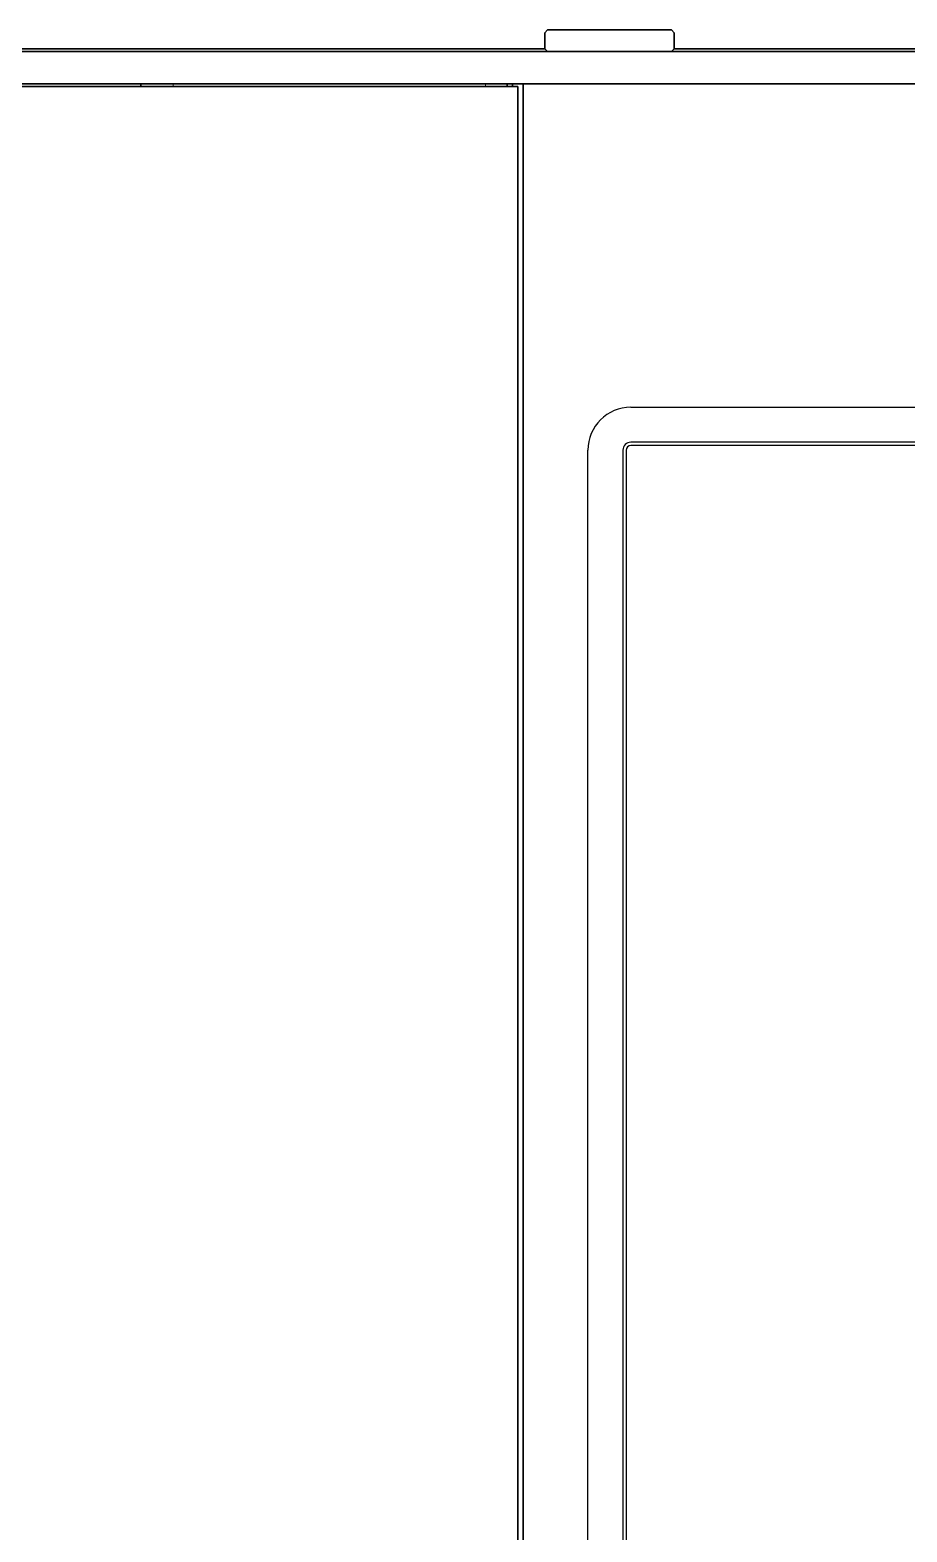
# Model space of a CAD drawing. Extents: x 6336 to 10269, y -393 to 3204.
# Drawn here: x 8991.3 to 9072.7, y 1950.9 to 2090.3 of the extents above; entities that cross this region are included whole.
import ezdxf

# ---------------------------------------------------------------- set-up
doc = ezdxf.new("R2010")
doc.units = 0
doc.header["$LTSCALE"] = 5
doc.layers.add('1', color=7, linetype='CONTINUOUS', true_color=0xffffff)
doc.layers.add('GEOM', color=7, linetype='CONTINUOUS')

msp = doc.modelspace()

# ---------------------------------------------------------------- linework, layer by layer
at = {"layer": '1', "color": 7, "linetype": 'Continuous', "lineweight": 35}
for p, q in [((9039.32, 2090.28), (9039.07, 2090.03)), ((9039.07, 2090.03), (9039.07, 2088.53)), ((9039.32, 2090.28), (9050.82, 2090.28)), ((9051.07, 2090.03), (9050.82, 2090.28)), ((9051.07, 2088.53), (9051.07, 2090.03)), ((8431.07, 2088.28), (9175.07, 2088.28)), ((8567.07, 2088.53), (9039.07, 2088.53)), ((9039.07, 2088.53), (9039.32, 2088.28)), ((9050.82, 2088.28), (9051.07, 2088.53)), ((9051.07, 2088.53), (9101.07, 2088.53)), ((8567.07, 2085.28), (9039.07, 2085.28)), ((9036.57, 2085.03), (8569.57, 2085.03)), ((9001.57, 2085.03), (9001.57, 2085.28)), ((9035.57, 2085.28), (9035.57, 2085.03)), ((9035.59, 2085.28), (9035.59, 2085.03)), ((9036.07, 2085.28), (9036.07, 2085.03)), ((9036.57, 1401.03), (9036.57, 2085.03)), ((9037.07, 1400.78), (9037.07, 2085.28)), ((9039.07, 2085.28), (9175.07, 2085.28))]:
    msp.add_line(p, q, dxfattribs=at)
at = {"layer": '1', "color": 51, "linetype": 'Continuous', "lineweight": 13}
for p, q in [((9004.57, 2085.28), (9004.57, 2085.03)), ((9033.57, 2085.03), (9033.57, 2085.28))]:
    msp.add_line(p, q, dxfattribs=at)
at = {"layer": 'GEOM', "color": 7, "linetype": 'Continuous'}
for p, q in [((9047.07, 2055.28), (9167.07, 2055.28)), ((9167.07, 2052.03), (9047.07, 2052.03)), ((9167.07, 2051.73), (9047.07, 2051.73)), ((9043.07, 1844.28), (9043.07, 2051.28)), ((9046.32, 2051.28), (9046.32, 1844.28)), ((9046.62, 2051.28), (9046.62, 1844.28))]:
    msp.add_line(p, q, dxfattribs=at)
for radius in [4, 0.75, 0.45]:
    msp.add_arc((9047.07, 2051.28), radius, 90, 180, dxfattribs=at)

doc.saveas('drawing.dxf')
